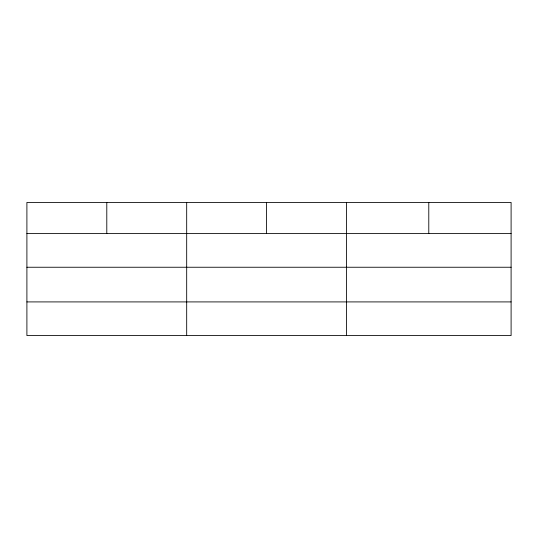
<?xml version="1.0" encoding="UTF-8"?>
<svg xmlns="http://www.w3.org/2000/svg" width="538" height="538" viewBox="0 0 538 538"><rect width="100%" height="100%" fill="white"/><g stroke="black" fill="none" stroke-linecap="round" stroke-linejoin="round"><path stroke-width="0.81" d="M511.1 267.245L511.1 202.436L26.9 202.436L26.9 335.564L511.1 335.564L511.1 267.245L26.9 267.245M26.9 233.6L511.1 233.6M26.9 301.912L511.1 301.912M428.786 202.436L428.786 233.6M346.472 202.436L346.472 335.564M266.579 202.436L266.579 233.6M186.686 202.436L186.686 335.564M106.793 202.436L106.793 233.6"/></g></svg>
